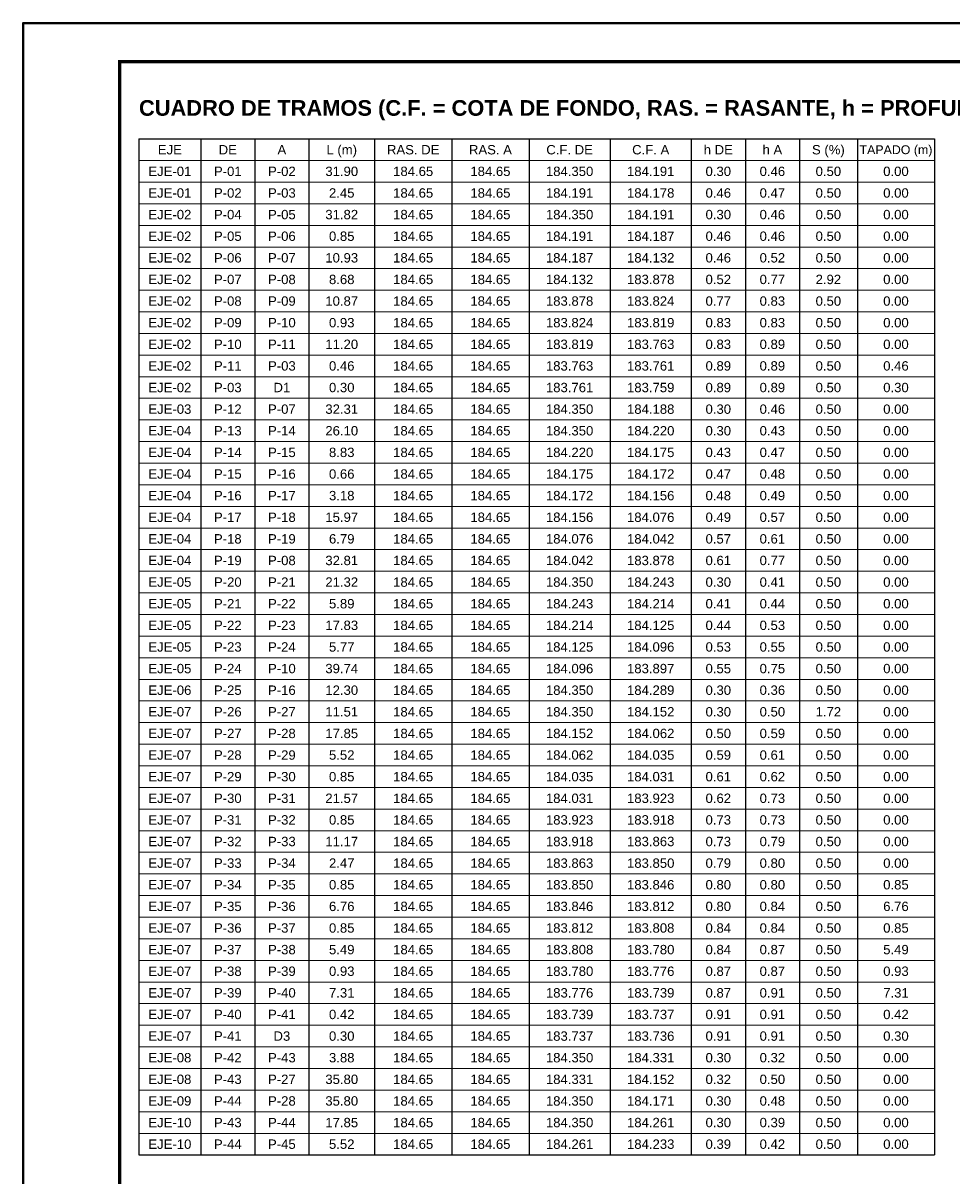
# Model space of a CAD drawing. Header units: metres. Extents: x 354768 to 355417, y 9249536 to 9250102.
# Drawn here: x 354798.5 to 354799.705, y 9249537.474 to 9249538.97 of the extents above; entities that cross this region are included whole.
import ezdxf
from ezdxf.enums import TextEntityAlignment as Align

# ---------------------------------------------------------------- set-up
doc = ezdxf.new("R2010")
doc.units = ezdxf.units.M
doc.header["$LTSCALE"] = 0.25
for name, color, linetype, lineweight in [('GRILLA', 9, 'CONTINUOUS', 13), ('MARCO', 7, 'CONTINUOUS', 50), ('TITULOS', 160, 'CONTINUOUS', 35)]:
    doc.layers.add(name, color=color, linetype=linetype, lineweight=lineweight)
doc.layers.add('TEXTOS', color=7, linetype='CONTINUOUS')
doc.styles.get("Standard").update_dxf_attribs({"font": 'arial.ttf'})
doc.styles.add('TITULOS', font='arialbd.ttf')

msp = doc.modelspace()

# ---------------------------------------------------------------- linework, layer by layer
at = {"layer": 'GRILLA'}
for p, q in [((354798.65, 9249538.792), (354799.68, 9249538.792)), ((354798.65, 9249538.764), (354799.68, 9249538.764)), ((354798.65, 9249538.736), (354799.68, 9249538.736)), ((354798.65, 9249538.708), (354799.68, 9249538.708)), ((354798.65, 9249538.68), (354799.68, 9249538.68)), ((354798.65, 9249538.652), (354799.68, 9249538.652)), ((354798.65, 9249538.624), (354799.68, 9249538.624)), ((354798.65, 9249538.596), (354799.68, 9249538.596)), ((354798.65, 9249538.568), (354799.68, 9249538.568)), ((354798.65, 9249538.54), (354799.68, 9249538.54)), ((354798.65, 9249538.512), (354799.68, 9249538.512)), ((354798.65, 9249538.484), (354799.68, 9249538.484)), ((354798.65, 9249538.456), (354799.68, 9249538.456)), ((354798.65, 9249538.428), (354799.68, 9249538.428)), ((354798.65, 9249538.4), (354799.68, 9249538.4)), ((354798.65, 9249538.372), (354799.68, 9249538.372)), ((354798.65, 9249538.344), (354799.68, 9249538.344)), ((354798.65, 9249538.316), (354799.68, 9249538.316)), ((354798.65, 9249538.288), (354799.68, 9249538.288)), ((354798.65, 9249538.26), (354799.68, 9249538.26)), ((354798.65, 9249538.232), (354799.68, 9249538.232)), ((354798.65, 9249538.204), (354799.68, 9249538.204)), ((354798.65, 9249538.176), (354799.68, 9249538.176)), ((354798.65, 9249538.148), (354799.68, 9249538.148)), ((354798.65, 9249538.12), (354799.68, 9249538.12)), ((354798.65, 9249538.092), (354799.68, 9249538.092)), ((354798.65, 9249538.064), (354799.68, 9249538.064)), ((354798.65, 9249538.036), (354799.68, 9249538.036)), ((354798.65, 9249538.008), (354799.68, 9249538.008)), ((354798.65, 9249537.98), (354799.68, 9249537.98)), ((354798.65, 9249537.952), (354799.68, 9249537.952)), ((354798.65, 9249537.924), (354799.68, 9249537.924)), ((354798.65, 9249537.896), (354799.68, 9249537.896)), ((354798.65, 9249537.868), (354799.68, 9249537.868)), ((354798.65, 9249537.84), (354799.68, 9249537.84)), ((354798.65, 9249537.812), (354799.68, 9249537.812)), ((354798.65, 9249537.784), (354799.68, 9249537.784)), ((354798.65, 9249537.756), (354799.68, 9249537.756)), ((354798.65, 9249537.728), (354799.68, 9249537.728)), ((354798.65, 9249537.7), (354799.68, 9249537.7)), ((354798.65, 9249537.672), (354799.68, 9249537.672)), ((354798.65, 9249537.644), (354799.68, 9249537.644)), ((354798.65, 9249537.616), (354799.68, 9249537.616)), ((354798.65, 9249537.588), (354799.68, 9249537.588)), ((354798.65, 9249537.56), (354799.68, 9249537.56)), ((354798.65, 9249537.532), (354799.68, 9249537.532))]:
    msp.add_line(p, q, dxfattribs=at)
at = {"layer": 'MARCO'}
msp.add_lwpolyline([(354798.5, 9249536), (354802.705, 9249536), (354802.705, 9249538.97), (354798.5, 9249538.97)], close=True, dxfattribs=at)
at = {"layer": 'MARCO', "const_width": 0.004}
msp.add_lwpolyline([(354798.625, 9249536.05), (354802.655, 9249536.05), (354802.655, 9249538.92), (354798.625, 9249538.92)], close=True, dxfattribs=at)
at = {"layer": 'TEXTOS'}
for p, q in [((354798.65, 9249538.82), (354799.68, 9249538.82)), ((354798.65, 9249538.82), (354798.65, 9249537.504)), ((354798.73, 9249538.82), (354798.73, 9249537.504)), ((354798.8, 9249538.82), (354798.8, 9249537.504)), ((354798.87, 9249538.82), (354798.87, 9249537.504)), ((354798.955, 9249538.82), (354798.955, 9249537.504)), ((354799.055, 9249538.82), (354799.055, 9249537.504)), ((354799.155, 9249538.82), (354799.155, 9249537.504)), ((354799.26, 9249538.82), (354799.26, 9249537.504)), ((354799.365, 9249538.82), (354799.365, 9249537.504)), ((354799.435, 9249538.82), (354799.435, 9249537.504)), ((354799.505, 9249538.82), (354799.505, 9249537.504)), ((354799.58, 9249538.82), (354799.58, 9249537.504)), ((354799.68, 9249538.82), (354799.68, 9249537.504)), ((354798.65, 9249537.504), (354799.68, 9249537.504))]:
    msp.add_line(p, q, dxfattribs=at)

# ---------------------------------------------------------------- texts
for s, height, p in [('EJE', 0.01215, (354798.69, 9249538.806)), ('DE', 0.01215, (354798.765, 9249538.806)), ('A', 0.0122, (354798.835, 9249538.806)), ('L (m)', 0.01215, (354798.9125, 9249538.806)), ('RAS. DE', 0.01215, (354799.005, 9249538.806)), ('RAS. A', 0.01215, (354799.105, 9249538.806)), ('C.F. DE', 0.01215, (354799.2075, 9249538.806)), ('C.F. A', 0.01215, (354799.3125, 9249538.806)), ('h DE', 0.01215, (354799.4, 9249538.806)), ('h A', 0.01215, (354799.47, 9249538.806)), ('S (%)', 0.01215, (354799.5425, 9249538.806)), ('TAPADO (m)', 0.01147, (354799.63, 9249538.806)), ('EJE-01', 0.01215, (354798.69, 9249538.778)), ('P-01', 0.01215, (354798.765, 9249538.778)), ('P-02', 0.01215, (354798.835, 9249538.778)), ('31.90', 0.01215, (354798.9125, 9249538.778)), ('184.65', 0.01215, (354799.005, 9249538.778)), ('184.65', 0.01215, (354799.105, 9249538.778)), ('184.350', 0.01215, (354799.2075, 9249538.778)), ('184.191', 0.01215, (354799.3125, 9249538.778)), ('0.30', 0.01215, (354799.4, 9249538.778)), ('0.46', 0.01215, (354799.47, 9249538.778)), ('0.50', 0.01215, (354799.5425, 9249538.778)), ('0.00', 0.01215, (354799.63, 9249538.778)), ('EJE-01', 0.01215, (354798.69, 9249538.75)), ('P-02', 0.01215, (354798.765, 9249538.75)), ('P-03', 0.01215, (354798.835, 9249538.75)), ('2.45', 0.01215, (354798.9125, 9249538.75)), ('184.65', 0.01215, (354799.005, 9249538.75)), ('184.65', 0.01215, (354799.105, 9249538.75)), ('184.191', 0.01215, (354799.2075, 9249538.75)), ('184.178', 0.01215, (354799.3125, 9249538.75)), ('0.46', 0.01215, (354799.4, 9249538.75)), ('0.47', 0.01215, (354799.47, 9249538.75)), ('0.50', 0.01215, (354799.5425, 9249538.75)), ('0.00', 0.01215, (354799.63, 9249538.75)), ('EJE-02', 0.01215, (354798.69, 9249538.722)), ('P-04', 0.01215, (354798.765, 9249538.722)), ('P-05', 0.01215, (354798.835, 9249538.722)), ('31.82', 0.01215, (354798.9125, 9249538.722)), ('184.65', 0.01215, (354799.005, 9249538.722)), ('184.65', 0.01215, (354799.105, 9249538.722)), ('184.350', 0.01215, (354799.2075, 9249538.722)), ('184.191', 0.01215, (354799.3125, 9249538.722)), ('0.30', 0.01215, (354799.4, 9249538.722)), ('0.46', 0.01215, (354799.47, 9249538.722)), ('0.50', 0.01215, (354799.5425, 9249538.722)), ('0.00', 0.01215, (354799.63, 9249538.722)), ('EJE-02', 0.01215, (354798.69, 9249538.694)), ('P-05', 0.01215, (354798.765, 9249538.694)), ('P-06', 0.01215, (354798.835, 9249538.694)), ('0.85', 0.01215, (354798.9125, 9249538.694)), ('184.65', 0.01215, (354799.005, 9249538.694)), ('184.65', 0.01215, (354799.105, 9249538.694)), ('184.191', 0.01215, (354799.2075, 9249538.694)), ('184.187', 0.01215, (354799.3125, 9249538.694)), ('0.46', 0.01215, (354799.4, 9249538.694)), ('0.46', 0.01215, (354799.47, 9249538.694)), ('0.50', 0.01215, (354799.5425, 9249538.694)), ('0.00', 0.01215, (354799.63, 9249538.694)), ('EJE-02', 0.01215, (354798.69, 9249538.666)), ('P-06', 0.01215, (354798.765, 9249538.666)), ('P-07', 0.01215, (354798.835, 9249538.666)), ('10.93', 0.01215, (354798.9125, 9249538.666)), ('184.65', 0.01215, (354799.005, 9249538.666)), ('184.65', 0.01215, (354799.105, 9249538.666)), ('184.187', 0.01215, (354799.2075, 9249538.666)), ('184.132', 0.01215, (354799.3125, 9249538.666)), ('0.46', 0.01215, (354799.4, 9249538.666)), ('0.52', 0.01215, (354799.47, 9249538.666)), ('0.50', 0.01215, (354799.5425, 9249538.666)), ('0.00', 0.01215, (354799.63, 9249538.666)), ('EJE-02', 0.01215, (354798.69, 9249538.638)), ('P-07', 0.01215, (354798.765, 9249538.638)), ('P-08', 0.01215, (354798.835, 9249538.638)), ('8.68', 0.01215, (354798.9125, 9249538.638)), ('184.65', 0.01215, (354799.005, 9249538.638)), ('184.65', 0.01215, (354799.105, 9249538.638)), ('184.132', 0.01215, (354799.2075, 9249538.638)), ('183.878', 0.01215, (354799.3125, 9249538.638)), ('0.52', 0.01215, (354799.4, 9249538.638)), ('0.77', 0.01215, (354799.47, 9249538.638)), ('2.92', 0.01215, (354799.5425, 9249538.638)), ('0.00', 0.01215, (354799.63, 9249538.638)), ('EJE-02', 0.01215, (354798.69, 9249538.61)), ('P-08', 0.01215, (354798.765, 9249538.61)), ('P-09', 0.01215, (354798.835, 9249538.61)), ('10.87', 0.01215, (354798.9125, 9249538.61)), ('184.65', 0.01215, (354799.005, 9249538.61)), ('184.65', 0.01215, (354799.105, 9249538.61)), ('183.878', 0.01215, (354799.2075, 9249538.61)), ('183.824', 0.01215, (354799.3125, 9249538.61)), ('0.77', 0.01215, (354799.4, 9249538.61)), ('0.83', 0.01215, (354799.47, 9249538.61)), ('0.50', 0.01215, (354799.5425, 9249538.61)), ('0.00', 0.01215, (354799.63, 9249538.61)), ('EJE-02', 0.01215, (354798.69, 9249538.582)), ('P-09', 0.01215, (354798.765, 9249538.582)), ('P-10', 0.01215, (354798.835, 9249538.582)), ('0.93', 0.01215, (354798.9125, 9249538.582)), ('184.65', 0.01215, (354799.005, 9249538.582)), ('184.65', 0.01215, (354799.105, 9249538.582)), ('183.824', 0.01215, (354799.2075, 9249538.582)), ('183.819', 0.01215, (354799.3125, 9249538.582)), ('0.83', 0.01215, (354799.4, 9249538.582)), ('0.83', 0.01215, (354799.47, 9249538.582)), ('0.50', 0.01215, (354799.5425, 9249538.582)), ('0.00', 0.01215, (354799.63, 9249538.582)), ('EJE-02', 0.01215, (354798.69, 9249538.554)), ('P-10', 0.01215, (354798.765, 9249538.554)), ('P-11', 0.01215, (354798.835, 9249538.554)), ('11.20', 0.01215, (354798.9125, 9249538.554)), ('184.65', 0.01215, (354799.005, 9249538.554)), ('184.65', 0.01215, (354799.105, 9249538.554)), ('183.819', 0.01215, (354799.2075, 9249538.554)), ('183.763', 0.01215, (354799.3125, 9249538.554)), ('0.83', 0.01215, (354799.4, 9249538.554)), ('0.89', 0.01215, (354799.47, 9249538.554)), ('0.50', 0.01215, (354799.5425, 9249538.554)), ('0.00', 0.01215, (354799.63, 9249538.554)), ('EJE-02', 0.01215, (354798.69, 9249538.526)), ('P-11', 0.01215, (354798.765, 9249538.526)), ('P-03', 0.01215, (354798.835, 9249538.526)), ('0.46', 0.01215, (354798.9125, 9249538.526)), ('184.65', 0.01215, (354799.005, 9249538.526)), ('184.65', 0.01215, (354799.105, 9249538.526)), ('183.763', 0.01215, (354799.2075, 9249538.526)), ('183.761', 0.01215, (354799.3125, 9249538.526)), ('0.89', 0.01215, (354799.4, 9249538.526)), ('0.89', 0.01215, (354799.47, 9249538.526)), ('0.50', 0.01215, (354799.5425, 9249538.526)), ('0.46', 0.01215, (354799.63, 9249538.526)), ('EJE-02', 0.01215, (354798.69, 9249538.498)), ('P-03', 0.01215, (354798.765, 9249538.498)), ('D1', 0.01215, (354798.835, 9249538.498)), ('0.30', 0.01215, (354798.9125, 9249538.498)), ('184.65', 0.01215, (354799.005, 9249538.498)), ('184.65', 0.01215, (354799.105, 9249538.498)), ('183.761', 0.01215, (354799.2075, 9249538.498)), ('183.759', 0.01215, (354799.3125, 9249538.498)), ('0.89', 0.01215, (354799.4, 9249538.498)), ('0.89', 0.01215, (354799.47, 9249538.498)), ('0.50', 0.01215, (354799.5425, 9249538.498)), ('0.30', 0.01215, (354799.63, 9249538.498)), ('EJE-03', 0.01215, (354798.69, 9249538.47)), ('P-12', 0.01215, (354798.765, 9249538.47)), ('P-07', 0.01215, (354798.835, 9249538.47)), ('32.31', 0.01215, (354798.9125, 9249538.47)), ('184.65', 0.01215, (354799.005, 9249538.47)), ('184.65', 0.01215, (354799.105, 9249538.47)), ('184.350', 0.01215, (354799.2075, 9249538.47)), ('184.188', 0.01215, (354799.3125, 9249538.47)), ('0.30', 0.01215, (354799.4, 9249538.47)), ('0.46', 0.01215, (354799.47, 9249538.47)), ('0.50', 0.01215, (354799.5425, 9249538.47)), ('0.00', 0.01215, (354799.63, 9249538.47)), ('EJE-04', 0.01215, (354798.69, 9249538.442)), ('P-13', 0.01215, (354798.765, 9249538.442)), ('P-14', 0.01215, (354798.835, 9249538.442)), ('26.10', 0.01215, (354798.9125, 9249538.442)), ('184.65', 0.01215, (354799.005, 9249538.442)), ('184.65', 0.01215, (354799.105, 9249538.442)), ('184.350', 0.01215, (354799.2075, 9249538.442)), ('184.220', 0.01215, (354799.3125, 9249538.442)), ('0.30', 0.01215, (354799.4, 9249538.442)), ('0.43', 0.01215, (354799.47, 9249538.442)), ('0.50', 0.01215, (354799.5425, 9249538.442)), ('0.00', 0.01215, (354799.63, 9249538.442)), ('EJE-04', 0.01215, (354798.69, 9249538.414)), ('P-14', 0.01215, (354798.765, 9249538.414)), ('P-15', 0.01215, (354798.835, 9249538.414)), ('8.83', 0.01215, (354798.9125, 9249538.414)), ('184.65', 0.01215, (354799.005, 9249538.414)), ('184.65', 0.01215, (354799.105, 9249538.414)), ('184.220', 0.01215, (354799.2075, 9249538.414)), ('184.175', 0.01215, (354799.3125, 9249538.414)), ('0.43', 0.01215, (354799.4, 9249538.414)), ('0.47', 0.01215, (354799.47, 9249538.414)), ('0.50', 0.01215, (354799.5425, 9249538.414)), ('0.00', 0.01215, (354799.63, 9249538.414)), ('EJE-04', 0.01215, (354798.69, 9249538.386)), ('P-15', 0.01215, (354798.765, 9249538.386)), ('P-16', 0.01215, (354798.835, 9249538.386)), ('0.66', 0.01215, (354798.9125, 9249538.386)), ('184.65', 0.01215, (354799.005, 9249538.386)), ('184.65', 0.01215, (354799.105, 9249538.386)), ('184.175', 0.01215, (354799.2075, 9249538.386)), ('184.172', 0.01215, (354799.3125, 9249538.386)), ('0.47', 0.01215, (354799.4, 9249538.386)), ('0.48', 0.01215, (354799.47, 9249538.386)), ('0.50', 0.01215, (354799.5425, 9249538.386)), ('0.00', 0.01215, (354799.63, 9249538.386)), ('EJE-04', 0.01215, (354798.69, 9249538.358)), ('P-16', 0.01215, (354798.765, 9249538.358)), ('P-17', 0.01215, (354798.835, 9249538.358)), ('3.18', 0.01215, (354798.9125, 9249538.358)), ('184.65', 0.01215, (354799.005, 9249538.358)), ('184.65', 0.01215, (354799.105, 9249538.358)), ('184.172', 0.01215, (354799.2075, 9249538.358)), ('184.156', 0.01215, (354799.3125, 9249538.358)), ('0.48', 0.01215, (354799.4, 9249538.358)), ('0.49', 0.01215, (354799.47, 9249538.358)), ('0.50', 0.01215, (354799.5425, 9249538.358)), ('0.00', 0.01215, (354799.63, 9249538.358)), ('EJE-04', 0.01215, (354798.69, 9249538.33)), ('P-17', 0.01215, (354798.765, 9249538.33)), ('P-18', 0.01215, (354798.835, 9249538.33)), ('15.97', 0.01215, (354798.9125, 9249538.33)), ('184.65', 0.01215, (354799.005, 9249538.33)), ('184.65', 0.01215, (354799.105, 9249538.33)), ('184.156', 0.01215, (354799.2075, 9249538.33)), ('184.076', 0.01215, (354799.3125, 9249538.33)), ('0.49', 0.01215, (354799.4, 9249538.33)), ('0.57', 0.01215, (354799.47, 9249538.33)), ('0.50', 0.01215, (354799.5425, 9249538.33)), ('0.00', 0.01215, (354799.63, 9249538.33)), ('EJE-04', 0.01215, (354798.69, 9249538.302)), ('P-18', 0.01215, (354798.765, 9249538.302)), ('P-19', 0.01215, (354798.835, 9249538.302)), ('6.79', 0.01215, (354798.9125, 9249538.302)), ('184.65', 0.01215, (354799.005, 9249538.302)), ('184.65', 0.01215, (354799.105, 9249538.302)), ('184.076', 0.01215, (354799.2075, 9249538.302)), ('184.042', 0.01215, (354799.3125, 9249538.302)), ('0.57', 0.01215, (354799.4, 9249538.302)), ('0.61', 0.01215, (354799.47, 9249538.302)), ('0.50', 0.01215, (354799.5425, 9249538.302)), ('0.00', 0.01215, (354799.63, 9249538.302)), ('EJE-04', 0.01215, (354798.69, 9249538.274)), ('P-19', 0.01215, (354798.765, 9249538.274)), ('P-08', 0.01215, (354798.835, 9249538.274)), ('32.81', 0.01215, (354798.9125, 9249538.274)), ('184.65', 0.01215, (354799.005, 9249538.274)), ('184.65', 0.01215, (354799.105, 9249538.274)), ('184.042', 0.01215, (354799.2075, 9249538.274)), ('183.878', 0.01215, (354799.3125, 9249538.274)), ('0.61', 0.01215, (354799.4, 9249538.274)), ('0.77', 0.01215, (354799.47, 9249538.274)), ('0.50', 0.01215, (354799.5425, 9249538.274)), ('0.00', 0.01215, (354799.63, 9249538.274)), ('EJE-05', 0.01215, (354798.69, 9249538.246)), ('P-20', 0.01215, (354798.765, 9249538.246)), ('P-21', 0.01215, (354798.835, 9249538.246)), ('21.32', 0.01215, (354798.9125, 9249538.246)), ('184.65', 0.01215, (354799.005, 9249538.246)), ('184.65', 0.01215, (354799.105, 9249538.246)), ('184.350', 0.01215, (354799.2075, 9249538.246)), ('184.243', 0.01215, (354799.3125, 9249538.246)), ('0.30', 0.01215, (354799.4, 9249538.246)), ('0.41', 0.01215, (354799.47, 9249538.246)), ('0.50', 0.01215, (354799.5425, 9249538.246)), ('0.00', 0.01215, (354799.63, 9249538.246)), ('EJE-05', 0.01215, (354798.69, 9249538.218)), ('P-21', 0.01215, (354798.765, 9249538.218)), ('P-22', 0.01215, (354798.835, 9249538.218)), ('5.89', 0.01215, (354798.9125, 9249538.218)), ('184.65', 0.01215, (354799.005, 9249538.218)), ('184.65', 0.01215, (354799.105, 9249538.218)), ('184.243', 0.01215, (354799.2075, 9249538.218)), ('184.214', 0.01215, (354799.3125, 9249538.218)), ('0.41', 0.01215, (354799.4, 9249538.218)), ('0.44', 0.01215, (354799.47, 9249538.218)), ('0.50', 0.01215, (354799.5425, 9249538.218)), ('0.00', 0.01215, (354799.63, 9249538.218)), ('EJE-05', 0.01215, (354798.69, 9249538.19)), ('P-22', 0.01215, (354798.765, 9249538.19)), ('P-23', 0.01215, (354798.835, 9249538.19)), ('17.83', 0.01215, (354798.9125, 9249538.19)), ('184.65', 0.01215, (354799.005, 9249538.19)), ('184.65', 0.01215, (354799.105, 9249538.19)), ('184.214', 0.01215, (354799.2075, 9249538.19)), ('184.125', 0.01215, (354799.3125, 9249538.19)), ('0.44', 0.01215, (354799.4, 9249538.19)), ('0.53', 0.01215, (354799.47, 9249538.19)), ('0.50', 0.01215, (354799.5425, 9249538.19)), ('0.00', 0.01215, (354799.63, 9249538.19)), ('EJE-05', 0.01215, (354798.69, 9249538.162)), ('P-23', 0.01215, (354798.765, 9249538.162)), ('P-24', 0.01215, (354798.835, 9249538.162)), ('5.77', 0.01215, (354798.9125, 9249538.162)), ('184.65', 0.01215, (354799.005, 9249538.162)), ('184.65', 0.01215, (354799.105, 9249538.162)), ('184.125', 0.01215, (354799.2075, 9249538.162)), ('184.096', 0.01215, (354799.3125, 9249538.162)), ('0.53', 0.01215, (354799.4, 9249538.162)), ('0.55', 0.01215, (354799.47, 9249538.162)), ('0.50', 0.01215, (354799.5425, 9249538.162)), ('0.00', 0.01215, (354799.63, 9249538.162)), ('EJE-05', 0.01215, (354798.69, 9249538.134)), ('P-24', 0.01215, (354798.765, 9249538.134)), ('P-10', 0.01215, (354798.835, 9249538.134)), ('39.74', 0.01215, (354798.9125, 9249538.134)), ('184.65', 0.01215, (354799.005, 9249538.134)), ('184.65', 0.01215, (354799.105, 9249538.134)), ('184.096', 0.01215, (354799.2075, 9249538.134)), ('183.897', 0.01215, (354799.3125, 9249538.134)), ('0.55', 0.01215, (354799.4, 9249538.134)), ('0.75', 0.01215, (354799.47, 9249538.134)), ('0.50', 0.01215, (354799.5425, 9249538.134)), ('0.00', 0.01215, (354799.63, 9249538.134)), ('EJE-06', 0.01215, (354798.69, 9249538.106)), ('P-25', 0.01215, (354798.765, 9249538.106)), ('P-16', 0.01215, (354798.835, 9249538.106)), ('12.30', 0.01215, (354798.9125, 9249538.106)), ('184.65', 0.01215, (354799.005, 9249538.106)), ('184.65', 0.01215, (354799.105, 9249538.106)), ('184.350', 0.01215, (354799.2075, 9249538.106)), ('184.289', 0.01215, (354799.3125, 9249538.106)), ('0.30', 0.01215, (354799.4, 9249538.106)), ('0.36', 0.01215, (354799.47, 9249538.106)), ('0.50', 0.01215, (354799.5425, 9249538.106)), ('0.00', 0.01215, (354799.63, 9249538.106)), ('EJE-07', 0.01215, (354798.69, 9249538.078)), ('P-26', 0.01215, (354798.765, 9249538.078)), ('P-27', 0.01215, (354798.835, 9249538.078)), ('11.51', 0.01215, (354798.9125, 9249538.078)), ('184.65', 0.01215, (354799.005, 9249538.078)), ('184.65', 0.01215, (354799.105, 9249538.078)), ('184.350', 0.01215, (354799.2075, 9249538.078)), ('184.152', 0.01215, (354799.3125, 9249538.078)), ('0.30', 0.01215, (354799.4, 9249538.078)), ('0.50', 0.01215, (354799.47, 9249538.078)), ('1.72', 0.01215, (354799.5425, 9249538.078)), ('0.00', 0.01215, (354799.63, 9249538.078)), ('EJE-07', 0.01215, (354798.69, 9249538.05)), ('P-27', 0.01215, (354798.765, 9249538.05)), ('P-28', 0.01215, (354798.835, 9249538.05)), ('17.85', 0.01215, (354798.9125, 9249538.05)), ('184.65', 0.01215, (354799.005, 9249538.05)), ('184.65', 0.01215, (354799.105, 9249538.05)), ('184.152', 0.01215, (354799.2075, 9249538.05)), ('184.062', 0.01215, (354799.3125, 9249538.05)), ('0.50', 0.01215, (354799.4, 9249538.05)), ('0.59', 0.01215, (354799.47, 9249538.05)), ('0.50', 0.01215, (354799.5425, 9249538.05)), ('0.00', 0.01215, (354799.63, 9249538.05)), ('EJE-07', 0.01215, (354798.69, 9249538.022)), ('P-28', 0.01215, (354798.765, 9249538.022)), ('P-29', 0.01215, (354798.835, 9249538.022)), ('5.52', 0.01215, (354798.9125, 9249538.022)), ('184.65', 0.01215, (354799.005, 9249538.022)), ('184.65', 0.01215, (354799.105, 9249538.022)), ('184.062', 0.01215, (354799.2075, 9249538.022)), ('184.035', 0.01215, (354799.3125, 9249538.022)), ('0.59', 0.01215, (354799.4, 9249538.022)), ('0.61', 0.01215, (354799.47, 9249538.022)), ('0.50', 0.01215, (354799.5425, 9249538.022)), ('0.00', 0.01215, (354799.63, 9249538.022)), ('EJE-07', 0.01215, (354798.69, 9249537.994)), ('P-29', 0.01215, (354798.765, 9249537.994)), ('P-30', 0.01215, (354798.835, 9249537.994)), ('0.85', 0.01215, (354798.9125, 9249537.994)), ('184.65', 0.01215, (354799.005, 9249537.994)), ('184.65', 0.01215, (354799.105, 9249537.994)), ('184.035', 0.01215, (354799.2075, 9249537.994)), ('184.031', 0.01215, (354799.3125, 9249537.994)), ('0.61', 0.01215, (354799.4, 9249537.994)), ('0.62', 0.01215, (354799.47, 9249537.994)), ('0.50', 0.01215, (354799.5425, 9249537.994)), ('0.00', 0.01215, (354799.63, 9249537.994)), ('EJE-07', 0.01215, (354798.69, 9249537.966)), ('P-30', 0.01215, (354798.765, 9249537.966)), ('P-31', 0.01215, (354798.835, 9249537.966)), ('21.57', 0.01215, (354798.9125, 9249537.966)), ('184.65', 0.01215, (354799.005, 9249537.966)), ('184.65', 0.01215, (354799.105, 9249537.966)), ('184.031', 0.01215, (354799.2075, 9249537.966)), ('183.923', 0.01215, (354799.3125, 9249537.966)), ('0.62', 0.01215, (354799.4, 9249537.966)), ('0.73', 0.01215, (354799.47, 9249537.966)), ('0.50', 0.01215, (354799.5425, 9249537.966)), ('0.00', 0.01215, (354799.63, 9249537.966)), ('EJE-07', 0.01215, (354798.69, 9249537.938)), ('P-31', 0.01215, (354798.765, 9249537.938)), ('P-32', 0.01215, (354798.835, 9249537.938)), ('0.85', 0.01215, (354798.9125, 9249537.938)), ('184.65', 0.01215, (354799.005, 9249537.938)), ('184.65', 0.01215, (354799.105, 9249537.938)), ('183.923', 0.01215, (354799.2075, 9249537.938)), ('183.918', 0.01215, (354799.3125, 9249537.938)), ('0.73', 0.01215, (354799.4, 9249537.938)), ('0.73', 0.01215, (354799.47, 9249537.938)), ('0.50', 0.01215, (354799.5425, 9249537.938)), ('0.00', 0.01215, (354799.63, 9249537.938)), ('EJE-07', 0.01215, (354798.69, 9249537.91)), ('P-32', 0.01215, (354798.765, 9249537.91)), ('P-33', 0.01215, (354798.835, 9249537.91)), ('11.17', 0.01215, (354798.9125, 9249537.91)), ('184.65', 0.01215, (354799.005, 9249537.91)), ('184.65', 0.01215, (354799.105, 9249537.91)), ('183.918', 0.01215, (354799.2075, 9249537.91)), ('183.863', 0.01215, (354799.3125, 9249537.91)), ('0.73', 0.01215, (354799.4, 9249537.91)), ('0.79', 0.01215, (354799.47, 9249537.91)), ('0.50', 0.01215, (354799.5425, 9249537.91)), ('0.00', 0.01215, (354799.63, 9249537.91)), ('EJE-07', 0.01215, (354798.69, 9249537.882)), ('P-33', 0.01215, (354798.765, 9249537.882)), ('P-34', 0.01215, (354798.835, 9249537.882)), ('2.47', 0.01215, (354798.9125, 9249537.882)), ('184.65', 0.01215, (354799.005, 9249537.882)), ('184.65', 0.01215, (354799.105, 9249537.882)), ('183.863', 0.01215, (354799.2075, 9249537.882)), ('183.850', 0.01215, (354799.3125, 9249537.882)), ('0.79', 0.01215, (354799.4, 9249537.882)), ('0.80', 0.01215, (354799.47, 9249537.882)), ('0.50', 0.01215, (354799.5425, 9249537.882)), ('0.00', 0.01215, (354799.63, 9249537.882)), ('EJE-07', 0.01215, (354798.69, 9249537.854)), ('P-34', 0.01215, (354798.765, 9249537.854)), ('P-35', 0.01215, (354798.835, 9249537.854)), ('0.85', 0.01215, (354798.9125, 9249537.854)), ('184.65', 0.01215, (354799.005, 9249537.854)), ('184.65', 0.01215, (354799.105, 9249537.854)), ('183.850', 0.01215, (354799.2075, 9249537.854)), ('183.846', 0.01215, (354799.3125, 9249537.854)), ('0.80', 0.01215, (354799.4, 9249537.854)), ('0.80', 0.01215, (354799.47, 9249537.854)), ('0.50', 0.01215, (354799.5425, 9249537.854)), ('0.85', 0.01215, (354799.63, 9249537.854)), ('EJE-07', 0.01215, (354798.69, 9249537.826)), ('P-35', 0.01215, (354798.765, 9249537.826)), ('P-36', 0.01215, (354798.835, 9249537.826)), ('6.76', 0.01215, (354798.9125, 9249537.826)), ('184.65', 0.01215, (354799.005, 9249537.826)), ('184.65', 0.01215, (354799.105, 9249537.826)), ('183.846', 0.01215, (354799.2075, 9249537.826)), ('183.812', 0.01215, (354799.3125, 9249537.826)), ('0.80', 0.01215, (354799.4, 9249537.826)), ('0.84', 0.01215, (354799.47, 9249537.826)), ('0.50', 0.01215, (354799.5425, 9249537.826)), ('6.76', 0.01215, (354799.63, 9249537.826)), ('EJE-07', 0.01215, (354798.69, 9249537.798)), ('P-36', 0.01215, (354798.765, 9249537.798)), ('P-37', 0.01215, (354798.835, 9249537.798)), ('0.85', 0.01215, (354798.9125, 9249537.798)), ('184.65', 0.01215, (354799.005, 9249537.798)), ('184.65', 0.01215, (354799.105, 9249537.798)), ('183.812', 0.01215, (354799.2075, 9249537.798)), ('183.808', 0.01215, (354799.3125, 9249537.798)), ('0.84', 0.01215, (354799.4, 9249537.798)), ('0.84', 0.01215, (354799.47, 9249537.798)), ('0.50', 0.01215, (354799.5425, 9249537.798)), ('0.85', 0.01215, (354799.63, 9249537.798)), ('EJE-07', 0.01215, (354798.69, 9249537.77)), ('P-37', 0.01215, (354798.765, 9249537.77)), ('P-38', 0.01215, (354798.835, 9249537.77)), ('5.49', 0.01215, (354798.9125, 9249537.77)), ('184.65', 0.01215, (354799.005, 9249537.77)), ('184.65', 0.01215, (354799.105, 9249537.77)), ('183.808', 0.01215, (354799.2075, 9249537.77)), ('183.780', 0.01215, (354799.3125, 9249537.77)), ('0.84', 0.01215, (354799.4, 9249537.77)), ('0.87', 0.01215, (354799.47, 9249537.77)), ('0.50', 0.01215, (354799.5425, 9249537.77)), ('5.49', 0.01215, (354799.63, 9249537.77)), ('EJE-07', 0.01215, (354798.69, 9249537.742)), ('P-38', 0.01215, (354798.765, 9249537.742)), ('P-39', 0.01215, (354798.835, 9249537.742)), ('0.93', 0.01215, (354798.9125, 9249537.742)), ('184.65', 0.01215, (354799.005, 9249537.742)), ('184.65', 0.01215, (354799.105, 9249537.742)), ('183.780', 0.01215, (354799.2075, 9249537.742)), ('183.776', 0.01215, (354799.3125, 9249537.742)), ('0.87', 0.01215, (354799.4, 9249537.742)), ('0.87', 0.01215, (354799.47, 9249537.742)), ('0.50', 0.01215, (354799.5425, 9249537.742)), ('0.93', 0.01215, (354799.63, 9249537.742)), ('EJE-07', 0.01215, (354798.69, 9249537.714)), ('P-39', 0.01215, (354798.765, 9249537.714)), ('P-40', 0.01215, (354798.835, 9249537.714)), ('7.31', 0.01215, (354798.9125, 9249537.714)), ('184.65', 0.01215, (354799.005, 9249537.714)), ('184.65', 0.01215, (354799.105, 9249537.714)), ('183.776', 0.01215, (354799.2075, 9249537.714)), ('183.739', 0.01215, (354799.3125, 9249537.714)), ('0.87', 0.01215, (354799.4, 9249537.714)), ('0.91', 0.01215, (354799.47, 9249537.714)), ('0.50', 0.01215, (354799.5425, 9249537.714)), ('7.31', 0.01215, (354799.63, 9249537.714)), ('EJE-07', 0.01215, (354798.69, 9249537.686)), ('P-40', 0.01215, (354798.765, 9249537.686)), ('P-41', 0.01215, (354798.835, 9249537.686)), ('0.42', 0.01215, (354798.9125, 9249537.686)), ('184.65', 0.01215, (354799.005, 9249537.686)), ('184.65', 0.01215, (354799.105, 9249537.686)), ('183.739', 0.01215, (354799.2075, 9249537.686)), ('183.737', 0.01215, (354799.3125, 9249537.686)), ('0.91', 0.01215, (354799.4, 9249537.686)), ('0.91', 0.01215, (354799.47, 9249537.686)), ('0.50', 0.01215, (354799.5425, 9249537.686)), ('0.42', 0.01215, (354799.63, 9249537.686)), ('EJE-07', 0.01215, (354798.69, 9249537.658)), ('P-41', 0.01215, (354798.765, 9249537.658)), ('D3', 0.01215, (354798.835, 9249537.658)), ('0.30', 0.01215, (354798.9125, 9249537.658)), ('184.65', 0.01215, (354799.005, 9249537.658)), ('184.65', 0.01215, (354799.105, 9249537.658)), ('183.737', 0.01215, (354799.2075, 9249537.658)), ('183.736', 0.01215, (354799.3125, 9249537.658)), ('0.91', 0.01215, (354799.4, 9249537.658)), ('0.91', 0.01215, (354799.47, 9249537.658)), ('0.50', 0.01215, (354799.5425, 9249537.658)), ('0.30', 0.01215, (354799.63, 9249537.658)), ('EJE-08', 0.01215, (354798.69, 9249537.63)), ('P-42', 0.01215, (354798.765, 9249537.63)), ('P-43', 0.01215, (354798.835, 9249537.63)), ('3.88', 0.01215, (354798.9125, 9249537.63)), ('184.65', 0.01215, (354799.005, 9249537.63)), ('184.65', 0.01215, (354799.105, 9249537.63)), ('184.350', 0.01215, (354799.2075, 9249537.63)), ('184.331', 0.01215, (354799.3125, 9249537.63)), ('0.30', 0.01215, (354799.4, 9249537.63)), ('0.32', 0.01215, (354799.47, 9249537.63)), ('0.50', 0.01215, (354799.5425, 9249537.63)), ('0.00', 0.01215, (354799.63, 9249537.63)), ('EJE-08', 0.01215, (354798.69, 9249537.602)), ('P-43', 0.01215, (354798.765, 9249537.602)), ('P-27', 0.01215, (354798.835, 9249537.602)), ('35.80', 0.01215, (354798.9125, 9249537.602)), ('184.65', 0.01215, (354799.005, 9249537.602)), ('184.65', 0.01215, (354799.105, 9249537.602)), ('184.331', 0.01215, (354799.2075, 9249537.602)), ('184.152', 0.01215, (354799.3125, 9249537.602)), ('0.32', 0.01215, (354799.4, 9249537.602)), ('0.50', 0.01215, (354799.47, 9249537.602)), ('0.50', 0.01215, (354799.5425, 9249537.602)), ('0.00', 0.01215, (354799.63, 9249537.602)), ('EJE-09', 0.01215, (354798.69, 9249537.574)), ('P-44', 0.01215, (354798.765, 9249537.574)), ('P-28', 0.01215, (354798.835, 9249537.574)), ('35.80', 0.01215, (354798.9125, 9249537.574)), ('184.65', 0.01215, (354799.005, 9249537.574)), ('184.65', 0.01215, (354799.105, 9249537.574)), ('184.350', 0.01215, (354799.2075, 9249537.574)), ('184.171', 0.01215, (354799.3125, 9249537.574)), ('0.30', 0.01215, (354799.4, 9249537.574)), ('0.48', 0.01215, (354799.47, 9249537.574)), ('0.50', 0.01215, (354799.5425, 9249537.574)), ('0.00', 0.01215, (354799.63, 9249537.574)), ('EJE-10', 0.01215, (354798.69, 9249537.546)), ('P-43', 0.01215, (354798.765, 9249537.546)), ('P-44', 0.01215, (354798.835, 9249537.546)), ('17.85', 0.01215, (354798.9125, 9249537.546)), ('184.65', 0.01215, (354799.005, 9249537.546)), ('184.65', 0.01215, (354799.105, 9249537.546)), ('184.350', 0.01215, (354799.2075, 9249537.546)), ('184.261', 0.01215, (354799.3125, 9249537.546)), ('0.30', 0.01215, (354799.4, 9249537.546)), ('0.39', 0.01215, (354799.47, 9249537.546)), ('0.50', 0.01215, (354799.5425, 9249537.546)), ('0.00', 0.01215, (354799.63, 9249537.546)), ('EJE-10', 0.01215, (354798.69, 9249537.518)), ('P-44', 0.01215, (354798.765, 9249537.518)), ('P-45', 0.01215, (354798.835, 9249537.518)), ('5.52', 0.01215, (354798.9125, 9249537.518)), ('184.65', 0.01215, (354799.005, 9249537.518)), ('184.65', 0.01215, (354799.105, 9249537.518)), ('184.261', 0.01215, (354799.2075, 9249537.518)), ('184.233', 0.01215, (354799.3125, 9249537.518)), ('0.39', 0.01215, (354799.4, 9249537.518)), ('0.42', 0.01215, (354799.47, 9249537.518)), ('0.50', 0.01215, (354799.5425, 9249537.518)), ('0.00', 0.01215, (354799.63, 9249537.518))]:
    msp.add_text(s, height=height, dxfattribs=at).set_placement(p, align=Align.MIDDLE_CENTER)
at = {"layer": 'TITULOS', "style": 'TITULOS'}
msp.add_text('CUADRO DE TRAMOS (C.F. = COTA DE FONDO, RAS. = RASANTE, h = PROFUNDIDAD)', height=0.02025, dxfattribs=at).set_placement((354798.65, 9249538.85))

doc.saveas('drawing.dxf')
